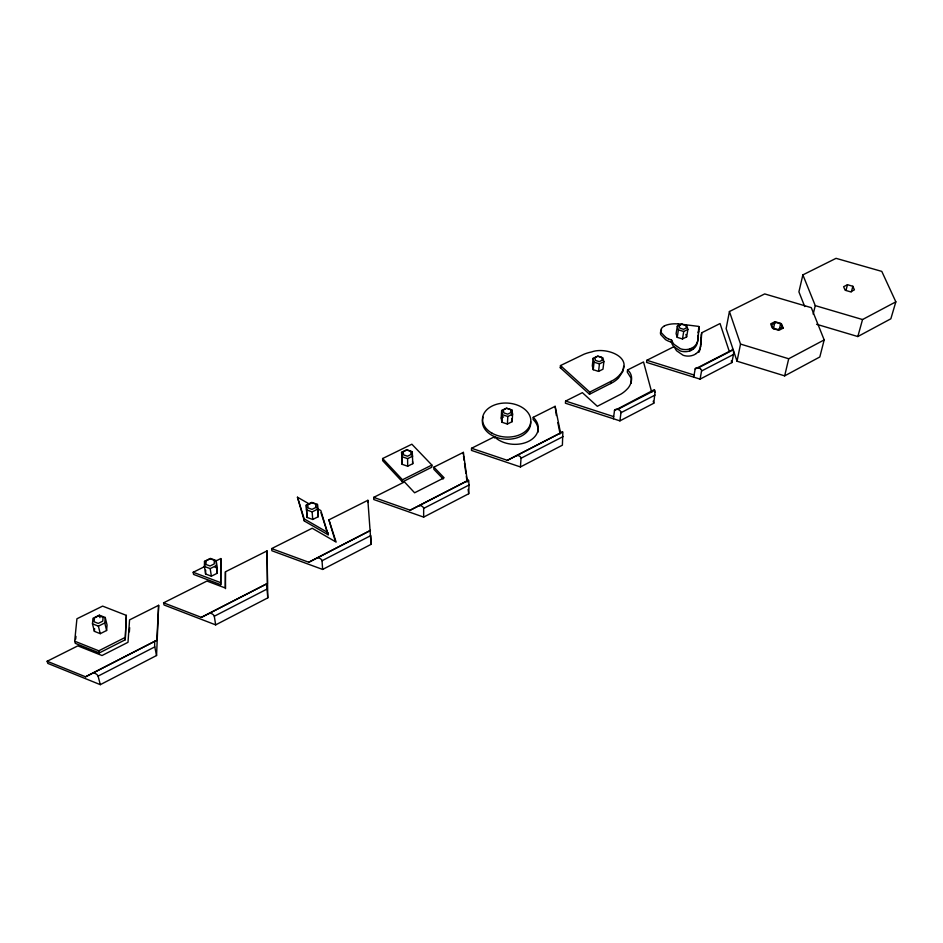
<?xml version="1.0" encoding="UTF-8"?>
<svg xmlns="http://www.w3.org/2000/svg" width="943" height="943" viewBox="0 0 943 943"><rect width="100%" height="100%" fill="white"/><g stroke="black" fill="none" stroke-linecap="round" stroke-linejoin="round"><path stroke-width="1.41" d="M373.699 497.374L410.181 510.21L467.315 480.895L463.367 452.369L433.898 467.162L444.118 477.806L414.614 492.788L404.476 481.932L373.699 497.374L373.77 499.531L423.643 517.106L423.666 508.395L469.025 485.032L468.671 480.494M623.677 366.285L622.899 371.389L618.502 378.025A38.003 25.532 5.9 0 1 612.938 382.339L589.516 394.257L560.283 367.711L560.472 365.566L583.953 354.238A38.486 26.074 6.6 0 1 591.638 351.939C606.302 346.423 636.254 357.845 618.773 375.892A38.062 25.532 5.9 0 1 613.209 380.206L589.752 392.111L589.516 394.257M431.87 465.052L431.847 467.198L402.496 481.932L382.681 460.679L382.622 458.522L411.867 444.212L431.87 465.052L402.461 479.775L402.496 481.932M433.898 467.162L433.874 469.319L443.151 478.985M225.436 571.788L225.212 587.961L206.953 581.053L163.587 602.825L164.011 604.958L215.664 624.879L267.788 597.874L267.046 550.901L225.436 571.788L225.542 588.632M205.032 566.389L193.197 572.271L193.563 574.417L220.745 584.695L220.815 558.551L215.558 561.168M220.745 584.695L220.815 558.551M217.267 573.238L216.218 560.555L210.43 558.397L204.525 561.321L204.383 566.437L205.598 574.004L211.373 576.185L217.267 573.238L216.218 560.555M205.598 574.004L205.692 570.173M463.308 454.526L463.367 452.369M423.643 517.106L468.718 493.743L469.025 485.032M266.574 584.012L267.788 597.874M471.547 448.267L507.358 460.337L560.566 433.037L555.132 406.315L533.243 417.301A24.318 17.163 3.6 0 1 528.622 441.324A24.318 17.163 3.6 0 1 494.462 436.762L471.547 448.267L471.476 450.412L520.43 466.95L562.393 445.19L562.841 432.177M701.344 334.989L700.437 346.906A48.836 32.086 7.8 0 1 700.272 348.332M701.722 332.879L700.826 344.784A48.895 32.074 7.8 0 1 700.614 346.482M494.403 437.976L494.462 436.762M698.645 328.694L698.457 331.193M47.15 661.255L85.565 676.803L156.809 640.25L158.648 605.3L129.568 619.893L128.012 642.289L102.021 655.526L77.833 645.861L47.15 661.255L47.787 663.389L100.312 684.665L156.562 655.515L158.648 605.3M651.707 392.241L643.527 361.959L627.555 369.962C634.026 375.008 632.081 384.803 626.517 389.73A38.415 25.991 6.2 0 1 620.93 394.127L597.332 406.28L582.361 392.653L565.611 401.058L565.399 403.203L619.905 420.861L621.013 412.433A2.664 1.862 28.3 0 0 620.706 411.443L619.692 410.346A3.996 2.782 28.3 0 0 616.262 409.25L615.06 409.627A2.664 1.862 28.4 0 0 614.518 410.335L613.41 418.751M501.216 418.067L501.629 410.5L506.403 408.154L511.872 409.946L512.603 414.118L512.132 421.674L507.381 424.044L501.912 422.24L501.216 418.067L503.586 416.889M501.912 422.24L502.324 414.672L501.629 410.5M507.381 424.044L507.829 416.488L512.603 414.118M511.566 414.991L511.872 409.946M129.368 631.834L129.662 627.637M520.43 466.95L521.031 458.239L563.242 436.503M125.242 639.778L126.338 615.366L102.622 606.113L76.925 618.773L74.686 641.193L75.263 643.326L99.333 652.933L125.242 639.778L126.338 615.366M533.243 417.301L533.09 419.446A24.282 17.163 3.6 0 1 537.911 432.248M698.138 335.119L697.714 340.506A48.612 31.803 7.6 0 1 697.502 342.179M698.81 329.343L698.091 338.384A48.671 31.803 7.6 0 1 697.879 340.058A21.96 14.334 8.4 0 1 693.576 347.071L692.539 347.672A8.145 5.34 8.8 0 1 691.714 348.144L691.16 348.415A8.228 5.387 8.8 0 1 690.264 348.745L688.968 349.134A12.153 7.945 8.7 0 1 688.496 349.252A10.22 6.684 8.7 0 1 680.469 348.769L674.104 344.407A17.976 11.729 8.9 0 1 672.229 341.401L671.805 340.364M106.606 630.49L107.054 625.009L105.227 617.476L99.345 615.166L92.968 618.313L92.473 623.818L94.383 631.35L100.264 633.672L106.606 630.49L104.767 622.958L105.227 617.476M698.834 329.072L699.011 326.573L698.622 328.588M94.383 631.35L94.618 628.604M555.132 406.315L556.37 415.521M698.433 331.464L698.291 333.138L698.669 331.017M75.688 639.118L75.959 636.325M674.233 346.553L646.874 360.273L646.556 362.407L700.083 379.133L701.592 370.752A2.593 1.898 25.7 0 0 701.333 369.774L700.366 368.701M593.159 358.316L592.322 365.837L593.23 369.703L598.569 371.389L602.978 369.196L603.874 361.688L602.931 357.821L597.579 356.148L593.159 358.316L594.066 362.183L593.23 369.703M598.569 371.389L599.442 363.88L603.874 361.688M610.699 383.577L610.97 381.444M619.905 420.861L653.782 403.239L655.02 392.111M627.555 369.962L627.272 372.096L631.126 378.214L631.138 383.353M671.275 342.25L671.616 340.117M677.322 326.184L676.107 333.657L677.204 337.346L682.484 338.961L686.634 336.887L687.895 329.413L686.763 325.736L681.483 324.133L677.322 326.184L678.43 329.873L677.204 337.346M682.484 338.961L683.722 331.488L687.895 329.413M689.722 348.922L689.628 350.961M671.734 343.134L671.84 343.393A17.952 11.729 8.9 0 0 673.75 346.541L680.127 350.867A10.196 6.684 8.7 0 0 688.131 351.374A12.129 7.945 8.7 0 0 688.602 351.267L689.911 350.867A8.216 5.387 8.8 0 0 690.795 350.537L691.16 348.415M700.083 379.133L731.862 362.595L733.536 354.226A2.546 0.672 87.6 0 0 733.607 353.083L733.501 351.598A3.807 1.014 87.6 0 0 732.723 349.264L732.322 349.228A2.546 0.672 87.6 0 0 732.063 349.794L732.004 350.03M697.926 337.677L698.303 335.555M693.706 377.141L695.215 368.772A2.593 1.898 25.8 0 1 695.793 368.053L697.007 367.652A3.878 2.829 25.7 0 1 700.413 368.713M701.309 334.883L701.698 332.773L720.051 323.543L729.022 350.607M701.003 339.48L701.38 337.358M700.649 344.065L701.026 341.944M729.434 311.52L726.134 328.624L737.037 361.216L784.659 375.868L819.809 356.984L824.182 339.916L811.286 307.666L764.702 293.921L729.434 311.52L740.526 344.077L737.037 361.216M154.664 641.381L154.664 646.368L156.562 655.515M773.401 328.801L774.981 321.681L780.721 323.402L782.195 327.327L777.892 329.555L772.14 327.822L770.69 323.885L774.981 321.681M779.437 329.095L780.721 323.402M816.591 324.274L857.824 336.545L890.852 318.793L895.85 301.843L881.788 271.395L836.052 258.335L802.87 274.885L798.91 291.858L804.733 306.581M784.659 375.868L788.713 358.764L824.182 339.916M813.172 314.137L815.271 305.626L802.87 274.885M845.989 290.373L847.474 284.727L852.861 286.283L854.405 289.831L850.539 291.823L845.14 290.255L843.62 286.696L847.474 284.727M851.352 291.929L852.861 286.283M857.824 336.545L862.539 319.547L895.85 301.843M696.134 353.554L695.191 354.214A8.192 5.375 9 0 1 694.437 354.639L693.883 354.91A8.263 5.434 9 0 1 692.987 355.252L691.679 355.652A12.212 8.015 8.8 0 1 691.207 355.759A10.267 6.742 8.9 0 1 683.145 355.275L676.744 350.879A18.058 11.835 9 0 1 674.846 347.849L674.434 346.8M693.046 349.181L692.091 349.853A8.133 5.34 8.8 0 1 691.349 350.266L690.795 350.537M467.315 480.895L468.518 480.117L410.181 510.21M560.566 433.037L562.594 431.847L507.358 460.337M85.565 676.803L156.809 640.25M163.587 602.825L201.366 617.37L267.411 583.481L267.046 550.901M308.774 562.252L370.422 530.449L308.774 562.252L271.631 548.59L271.867 550.747L322.647 569.442L371.082 544.347L370.776 535.612L322.023 560.743L322.647 569.442M665.852 337.488L661.078 332.478A10.22 6.648 8.2 0 1 660.784 330.545A10.125 6.589 8.2 0 1 662.387 327.445A12.07 7.862 8.3 0 1 662.646 327.174L663.424 326.573A8.145 5.304 8.2 0 1 664.273 326.007L664.497 325.889M664.355 325.972L664.803 325.736A8.063 5.245 8.2 0 1 665.522 325.406L666.913 324.922A21.984 14.357 8.5 0 1 678.288 323.956M621.001 412.692L655.043 395.082M701.568 371L733.489 354.485M93.015 673.161A3.3 1.462 34.8 0 1 95.75 673.738A3.3 1.462 34.8 0 1 98.131 676.107L154.758 646.898M266.786 589.198L214.297 616.227L215.664 624.879M614.471 410.582L654.336 389.636A3.925 0.837 87.1 0 1 655.02 392.147M695.156 369.008L730.731 350.678M617.724 409.392L654.666 390.355M698.457 367.782L733.112 349.912M201.366 617.37L267.411 583.481M74.686 641.193L98.791 650.811L124.759 637.645M271.631 548.59L312.192 528.245L336.132 542.084L328.907 519.852L367.876 500.297L371.082 544.347M312.722 519.475L318.192 516.74L317.437 504.411L311.768 502.383L306.275 505.094L307.053 517.436L312.722 519.475L312.145 511.884L306.44 509.845M204.383 566.437L210.195 568.617L216.124 565.67M92.473 623.818L98.378 626.152L104.767 622.958M312.145 511.884L317.638 509.161L317.437 504.411M407.671 466.219L412.763 463.685L412.268 451.685L406.704 449.787L401.588 452.298L402.119 464.31L407.671 466.219L407.612 458.64L412.728 456.106M682.001 324.133L679.066 325.583L679.844 328.176L683.569 329.307L686.516 327.858L685.714 325.264M560.283 367.711L561.604 367.063M698.846 326.431L680.846 324.156A49.519 32.746 8.7 0 0 678.288 323.897M815.271 305.626L862.539 319.547M740.526 344.077L788.713 358.764M678.43 329.873L683.722 331.488M646.874 360.273L694.083 375.019M594.066 362.183L599.442 363.88M565.611 401.058L613.693 416.617M502.324 414.672L507.829 416.488M401.588 452.298L402.036 456.718L407.612 458.64M215.063 567.273L217.362 568.134M193.197 572.271L220.414 582.55M671.428 339.987L669.86 339.409A17.54 11.387 8.4 0 1 668.269 338.773M671.086 342.12L669.53 341.543A17.516 11.387 8.4 0 1 667.939 340.906A17.976 11.681 8.4 0 1 665.522 339.621L660.748 334.6A10.208 6.648 8.3 0 1 660.465 332.667A10.114 6.589 8.3 0 1 661.562 330.085M317.154 508.477L320.844 510.576L328.129 534.787L304.353 521.019L297.458 497.22L309.764 504.257M297.458 497.22L304.176 518.862L327.987 532.642M560.472 365.566L589.752 392.111M382.622 458.522L402.461 479.775M731.308 360.921L731.862 362.595M335.366 541.459L328.907 519.852M320.997 512.733L328.129 534.787M685.891 334.435L686.634 336.887M653.216 401.164L653.782 403.239M98.084 676.096L100.312 684.665M98.791 650.811L99.333 652.933M98.378 626.152L100.264 633.672M99.345 615.166L99.958 617.677M557.808 422.594L560.107 433.898M511.66 418.892L512.132 421.674M204.525 561.321L205.126 565.105M210.195 568.617L211.373 576.185M463.508 455.976L464.109 460.337M464.51 463.237L465.913 473.41M466.314 476.309L467.115 482.121M468.117 489.382L468.718 493.743M412.539 461.481L412.763 463.685M304.176 518.862L304.353 521.019M306.275 505.094L307.053 517.436M317.638 509.161L318.192 516.74M367.876 500.297L367.959 502.442M402.036 456.718L402.119 464.31M412.268 451.685L412.28 455.481M516.505 455.811A2.817 1.839 30.8 0 1 519.263 455.999A2.817 1.839 30.8 0 1 521.09 458.251M418.987 505.861A2.923 1.768 32.4 0 1 421.757 506.108A2.923 1.768 32.4 0 1 423.725 508.407M317.19 558.103A3.041 1.686 33.5 0 1 319.948 558.421A3.041 1.686 33.5 0 1 322.07 560.767M209.311 613.48A3.159 1.58 34.3 0 1 212.057 613.858A3.159 1.58 34.3 0 1 214.356 616.25M700.13 348.592A22.031 14.463 8.6 0 1 698.81 352.387M700.508 346.47A22.066 14.451 8.6 0 1 696.299 353.554M530.626 421.639A24.176 17.009 3.3 0 1 504.34 439.096A24.176 17.009 3.3 0 1 483.17 417.195M697.396 342.168A21.925 14.334 8.5 0 1 693.199 349.193M668.281 338.773A18 11.681 8.4 0 1 665.852 337.488M214.309 560.331L214.238 563.926L210.065 566L205.975 564.468L206.069 560.861L210.23 558.798L214.309 560.331M103.082 617.311L102.752 621.178L98.249 623.417L94.088 621.779L94.441 617.913L98.932 615.685L103.082 617.311M783.185 328.117L778.894 330.333L773.13 328.6L771.68 324.663L775.971 322.459L781.712 324.18L783.185 328.117M315.87 507.452L312.003 509.373L307.996 507.935L307.866 504.588L311.732 502.678L315.728 504.104L315.87 507.452M511.035 412.48L507.676 414.154L503.81 412.881L503.314 409.946L506.674 408.284L510.528 409.557L511.035 412.48M411.065 454.443L407.47 456.223L403.545 454.868L403.227 451.756L406.834 449.988L410.747 451.332L411.065 454.443M602.412 360.096L599.288 361.64L595.516 360.45L594.868 357.727L597.98 356.195L601.752 357.373L602.412 360.096M491.928 433.132A24.212 17.009 3.3 0 0 530.638 422.983A24.212 17.009 3.3 0 0 497.397 404.064A24.212 17.009 3.3 0 0 491.928 433.132"/></g></svg>
